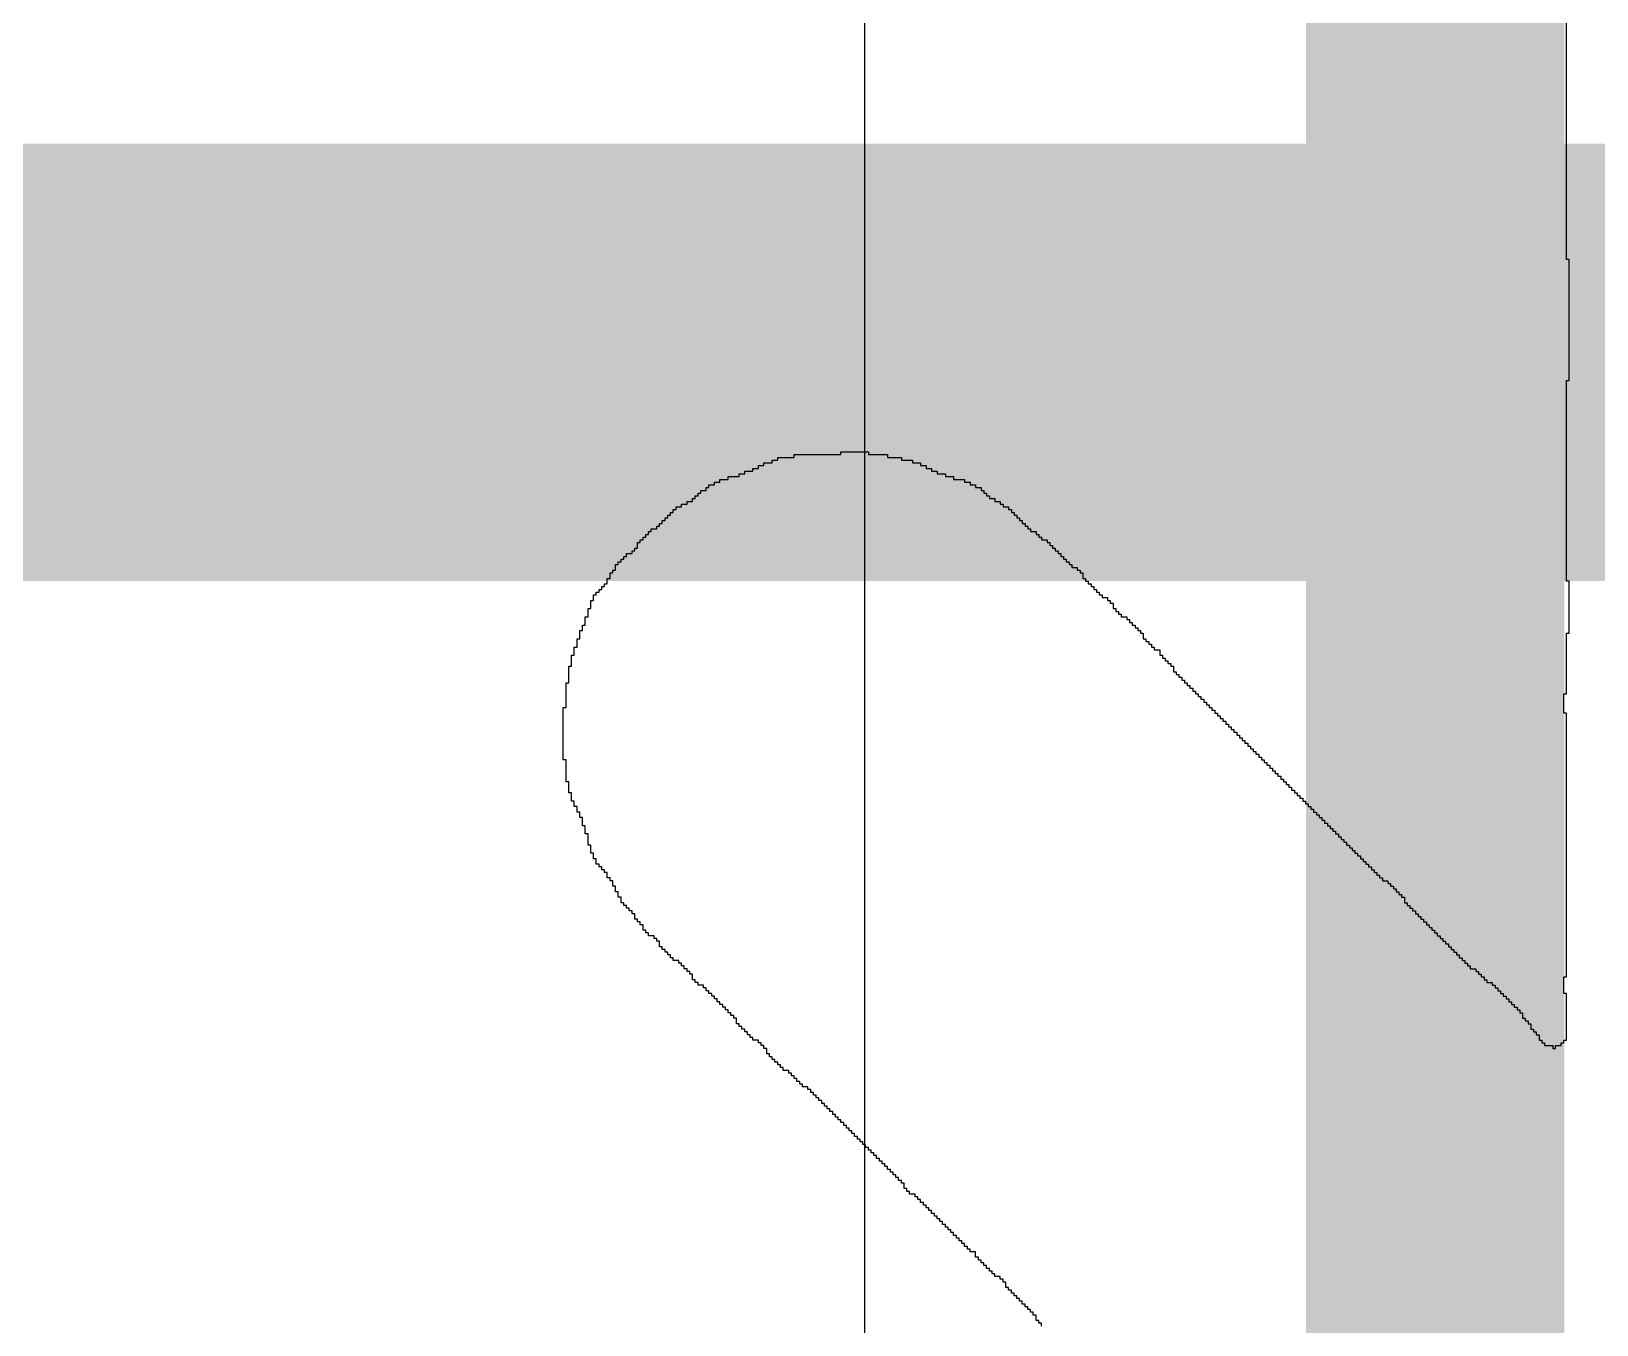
# Model space of a CAD drawing. Header units: millimetres. Extents: x 9.6 to 105, y 7.6 to 66.9.
# Drawn here: x 49.274 to 50.183, y 24.206 to 24.957 of the extents above; entities that cross this region are included whole.
import ezdxf

# ---------------------------------------------------------------- set-up
doc = ezdxf.new("R2010")
doc.units = ezdxf.units.MM
for name, color, linetype in [('BottomLayer', 5, 'Continuous'), ('BottomOverlay', 54, 'Continuous'), ('TopOverlay', 2, 'Continuous')]:
    doc.layers.add(name, color=color, linetype=linetype)

msp = doc.modelspace()

# ---------------------------------------------------------------- linework, layer by layer
at = {"layer": 'BottomLayer'}
msp.add_line((49.75743, 25.273), (49.75743, 24.07268), dxfattribs=at)
at = {"layer": 'BottomLayer', "const_width": 0.15}
msp.add_lwpolyline([(50.0888, 23.38949), (50.0888, 25.273)], dxfattribs=at)
at = {"layer": 'BottomOverlay', "const_width": 0.254}
msp.add_lwpolyline([(45.085, 24.765), (56.769, 24.765)], dxfattribs=at)
at = {"layer": 'TopOverlay'}
for p, q in [((50.165, 24.82472), (50.165, 25.10718)), ((50.1666, 24.82472), (50.165, 24.82472)), ((50.1666, 24.7545), (50.1666, 24.82472)), ((50.165, 24.638), (50.165, 24.7545)), ((50.165, 24.7545), (50.1666, 24.7545)), ((49.69582, 24.70343), (49.69582, 24.70503)), ((49.69582, 24.70503), (49.69741, 24.70503)), ((49.69741, 24.70503), (49.69901, 24.70503)), ((49.69901, 24.70503), (49.69901, 24.70662)), ((49.69901, 24.70662), (49.7006, 24.70662)), ((49.7006, 24.70662), (49.7022, 24.70662)), ((49.7022, 24.70662), (49.70379, 24.70662)), ((49.70379, 24.70662), (49.70379, 24.70822)), ((49.70379, 24.70822), (49.70539, 24.70822)), ((49.70539, 24.70822), (49.70699, 24.70822)), ((49.70699, 24.70822), (49.70699, 24.70981)), ((49.70699, 24.70981), (49.70858, 24.70981)), ((49.70858, 24.70981), (49.71018, 24.70981)), ((49.71018, 24.70981), (49.71177, 24.70981)), ((49.71177, 24.70981), (49.71337, 24.70981)), ((49.71337, 24.70981), (49.71497, 24.70981)), ((49.71497, 24.70981), (49.71656, 24.70981)), ((49.71656, 24.70981), (49.71656, 24.71141)), ((49.71656, 24.71141), (49.71816, 24.71141)), ((49.71816, 24.71141), (49.71975, 24.71141)), ((49.71975, 24.71141), (49.72135, 24.71141)), ((49.72135, 24.71141), (49.72295, 24.71141)), ((49.72295, 24.71141), (49.72454, 24.71141)), ((49.72454, 24.71141), (49.72614, 24.71141)), ((49.72614, 24.71141), (49.72773, 24.71141)), ((49.72773, 24.71141), (49.72933, 24.71141)), ((49.72933, 24.71141), (49.73092, 24.71141)), ((49.73092, 24.71141), (49.73252, 24.71141)), ((49.73252, 24.71141), (49.73412, 24.71141)), ((49.73412, 24.71141), (49.73571, 24.71141)), ((49.73571, 24.71141), (49.73731, 24.71141)), ((49.73731, 24.71141), (49.7389, 24.71141)), ((49.7389, 24.71141), (49.7405, 24.71141)), ((49.7405, 24.71141), (49.7421, 24.71141)), ((49.7421, 24.71141), (49.74369, 24.71141)), ((49.74369, 24.71141), (49.74369, 24.713)), ((49.74369, 24.713), (49.74529, 24.713)), ((49.74529, 24.713), (49.74688, 24.713)), ((49.74688, 24.713), (49.74848, 24.713)), ((49.74848, 24.713), (49.75008, 24.713)), ((49.75008, 24.713), (49.75167, 24.713)), ((49.75167, 24.713), (49.75327, 24.713)), ((49.75327, 24.713), (49.75486, 24.713)), ((49.75486, 24.713), (49.75646, 24.713)), ((49.75646, 24.713), (49.75805, 24.713)), ((49.75805, 24.713), (49.75965, 24.713)), ((49.75965, 24.713), (49.75965, 24.71141)), ((49.75965, 24.71141), (49.76125, 24.71141)), ((49.76125, 24.71141), (49.76284, 24.71141)), ((49.76284, 24.71141), (49.76444, 24.71141)), ((49.76444, 24.71141), (49.76603, 24.71141)), ((49.76603, 24.71141), (49.76763, 24.71141)), ((49.76763, 24.71141), (49.76922, 24.71141)), ((49.76922, 24.71141), (49.77082, 24.71141)), ((49.77082, 24.71141), (49.77082, 24.70981)), ((49.77082, 24.70981), (49.77242, 24.70981)), ((49.77242, 24.70981), (49.77401, 24.70981)), ((49.77401, 24.70981), (49.77561, 24.70981)), ((49.77561, 24.70981), (49.77721, 24.70981)), ((49.77721, 24.70981), (49.7788, 24.70981)), ((49.7788, 24.70981), (49.7788, 24.70822)), ((49.7788, 24.70822), (49.7804, 24.70822)), ((49.7804, 24.70822), (49.78199, 24.70822)), ((49.78199, 24.70822), (49.78359, 24.70822)), ((49.78359, 24.70822), (49.78518, 24.70822)), ((49.78518, 24.70822), (49.78518, 24.70662)), ((49.78518, 24.70662), (49.78678, 24.70662)), ((49.78678, 24.70662), (49.78838, 24.70662)), ((49.78838, 24.70662), (49.78997, 24.70662)), ((49.78997, 24.70662), (49.78997, 24.70503)), ((49.78997, 24.70503), (49.79157, 24.70503)), ((49.79157, 24.70503), (49.79316, 24.70503)), ((49.79316, 24.70503), (49.79316, 24.70343)), ((49.67347, 24.69545), (49.67347, 24.69704)), ((49.67347, 24.69704), (49.67507, 24.69704)), ((49.67507, 24.69704), (49.67666, 24.69704)), ((49.67666, 24.69704), (49.67826, 24.69704)), ((49.67826, 24.69704), (49.67826, 24.69864)), ((49.67826, 24.69864), (49.67986, 24.69864)), ((49.67986, 24.69864), (49.68145, 24.69864)), ((49.68145, 24.69864), (49.68305, 24.69864)), ((49.68305, 24.69864), (49.68465, 24.69864)), ((49.68465, 24.69864), (49.68465, 24.70024)), ((49.68465, 24.70024), (49.68624, 24.70024)), ((49.68624, 24.70024), (49.68784, 24.70024)), ((49.68784, 24.70024), (49.68784, 24.70183)), ((49.68784, 24.70183), (49.68943, 24.70183)), ((49.68943, 24.70183), (49.69103, 24.70183)), ((49.69103, 24.70183), (49.69262, 24.70183)), ((49.69262, 24.70183), (49.69262, 24.70343)), ((49.69262, 24.70343), (49.69422, 24.70343)), ((49.69422, 24.70343), (49.69582, 24.70343)), ((49.79316, 24.70343), (49.79476, 24.70343)), ((49.79476, 24.70343), (49.79635, 24.70343)), ((49.79635, 24.70343), (49.79635, 24.70183)), ((49.79635, 24.70183), (49.79795, 24.70183)), ((49.79795, 24.70183), (49.79955, 24.70183)), ((49.79955, 24.70183), (49.79955, 24.70024)), ((49.79955, 24.70024), (49.80114, 24.70024)), ((49.80114, 24.70024), (49.80274, 24.70024)), ((49.80274, 24.70024), (49.80434, 24.70024)), ((49.80434, 24.70024), (49.80434, 24.69864)), ((49.80434, 24.69864), (49.80593, 24.69864)), ((49.80593, 24.69864), (49.80753, 24.69864)), ((49.80753, 24.69864), (49.80912, 24.69864)), ((49.80912, 24.69864), (49.80912, 24.69704)), ((49.80912, 24.69704), (49.81072, 24.69704)), ((49.81072, 24.69704), (49.81231, 24.69704)), ((49.81231, 24.69704), (49.81391, 24.69704)), ((49.81391, 24.69704), (49.81551, 24.69704)), ((49.81551, 24.69704), (49.81551, 24.69545)), ((49.65911, 24.68587), (49.65911, 24.68747)), ((49.65911, 24.68747), (49.66071, 24.68747)), ((49.66071, 24.68747), (49.66071, 24.68907)), ((49.66071, 24.68907), (49.6623, 24.68907)), ((49.6623, 24.68907), (49.6623, 24.69066)), ((49.6623, 24.69066), (49.6639, 24.69066)), ((49.6639, 24.69066), (49.66549, 24.69066)), ((49.66549, 24.69066), (49.66549, 24.69226)), ((49.66549, 24.69226), (49.66709, 24.69226)), ((49.66709, 24.69226), (49.66709, 24.69385)), ((49.66709, 24.69385), (49.66869, 24.69385)), ((49.66869, 24.69385), (49.67028, 24.69385)), ((49.67028, 24.69385), (49.67028, 24.69545)), ((49.67028, 24.69545), (49.67188, 24.69545)), ((49.67188, 24.69545), (49.67347, 24.69545)), ((49.81551, 24.69545), (49.8171, 24.69545)), ((49.8171, 24.69545), (49.8187, 24.69545)), ((49.8187, 24.69545), (49.8187, 24.69385)), ((49.8187, 24.69385), (49.82029, 24.69385)), ((49.82029, 24.69385), (49.82189, 24.69385)), ((49.82189, 24.69385), (49.82189, 24.69226)), ((49.82189, 24.69226), (49.82348, 24.69226)), ((49.82348, 24.69226), (49.82508, 24.69226)), ((49.82508, 24.69226), (49.82508, 24.69066)), ((49.82508, 24.69066), (49.82668, 24.69066)), ((49.82668, 24.69066), (49.82668, 24.68907)), ((49.82668, 24.68907), (49.82827, 24.68907)), ((49.82827, 24.68907), (49.82827, 24.68747)), ((49.82827, 24.68747), (49.82987, 24.68747)), ((49.82987, 24.68747), (49.82987, 24.68587)), ((49.64475, 24.6763), (49.64475, 24.6779)), ((49.64475, 24.6779), (49.64634, 24.6779)), ((49.64634, 24.6779), (49.64634, 24.67949)), ((49.64634, 24.67949), (49.64794, 24.67949)), ((49.64794, 24.67949), (49.64794, 24.68109)), ((49.64794, 24.68109), (49.64953, 24.68109)), ((49.64953, 24.68109), (49.65113, 24.68109)), ((49.65113, 24.68109), (49.65113, 24.68268)), ((49.65113, 24.68268), (49.65273, 24.68268)), ((49.65273, 24.68268), (49.65432, 24.68268)), ((49.65432, 24.68268), (49.65432, 24.68428)), ((49.65432, 24.68428), (49.65592, 24.68428)), ((49.65592, 24.68428), (49.65752, 24.68428)), ((49.65752, 24.68428), (49.65752, 24.68587)), ((49.65752, 24.68587), (49.65911, 24.68587)), ((49.82987, 24.68587), (49.83146, 24.68587)), ((49.83146, 24.68587), (49.83306, 24.68587)), ((49.83306, 24.68587), (49.83306, 24.68428)), ((49.83306, 24.68428), (49.83466, 24.68428)), ((49.83466, 24.68428), (49.83625, 24.68428)), ((49.83625, 24.68428), (49.83625, 24.68268)), ((49.83625, 24.68268), (49.83785, 24.68268)), ((49.83785, 24.68268), (49.83785, 24.68109)), ((49.83785, 24.68109), (49.83944, 24.68109)), ((49.83944, 24.68109), (49.84104, 24.68109)), ((49.84104, 24.68109), (49.84104, 24.67949)), ((49.84104, 24.67949), (49.84264, 24.67949)), ((49.84264, 24.67949), (49.84264, 24.6779)), ((49.84264, 24.6779), (49.84423, 24.6779)), ((49.84423, 24.6779), (49.84423, 24.6763)), ((49.63358, 24.66672), (49.63358, 24.66832)), ((49.63358, 24.66832), (49.63517, 24.66832)), ((49.63517, 24.66832), (49.63677, 24.66832)), ((49.63677, 24.66832), (49.63677, 24.66992)), ((49.63677, 24.66992), (49.63836, 24.66992)), ((49.63836, 24.66992), (49.63836, 24.67151)), ((49.63836, 24.67151), (49.63996, 24.67151)), ((49.63996, 24.67151), (49.63996, 24.67311)), ((49.63996, 24.67311), (49.64156, 24.67311)), ((49.64156, 24.67311), (49.64156, 24.6747)), ((49.64156, 24.6747), (49.64315, 24.6747)), ((49.64315, 24.6747), (49.64315, 24.6763)), ((49.64315, 24.6763), (49.64475, 24.6763)), ((49.84423, 24.6763), (49.84583, 24.6763)), ((49.84583, 24.6763), (49.84583, 24.6747)), ((49.84583, 24.6747), (49.84742, 24.6747)), ((49.84742, 24.6747), (49.84742, 24.67311)), ((49.84742, 24.67311), (49.84902, 24.67311)), ((49.84902, 24.67311), (49.84902, 24.67151)), ((49.84902, 24.67151), (49.85061, 24.67151)), ((49.85061, 24.67151), (49.85061, 24.66992)), ((49.85061, 24.66992), (49.85221, 24.66992)), ((49.85221, 24.66992), (49.85221, 24.66832)), ((49.85221, 24.66832), (49.85381, 24.66832)), ((49.85381, 24.66832), (49.85381, 24.66672)), ((49.6256, 24.65715), (49.6256, 24.66034)), ((49.6256, 24.66034), (49.62719, 24.66034)), ((49.62719, 24.66034), (49.62719, 24.66194)), ((49.62719, 24.66194), (49.62879, 24.66194)), ((49.62879, 24.66194), (49.62879, 24.66353)), ((49.62879, 24.66353), (49.63039, 24.66353)), ((49.63039, 24.66353), (49.63039, 24.66513)), ((49.63039, 24.66513), (49.63198, 24.66513)), ((49.63198, 24.66513), (49.63198, 24.66672)), ((49.63198, 24.66672), (49.63358, 24.66672)), ((49.85381, 24.66672), (49.8554, 24.66672)), ((49.8554, 24.66672), (49.857, 24.66672)), ((49.857, 24.66672), (49.857, 24.66513)), ((49.857, 24.66513), (49.85859, 24.66513)), ((49.85859, 24.66513), (49.85859, 24.66353)), ((49.85859, 24.66353), (49.86019, 24.66353)), ((49.86019, 24.66353), (49.86019, 24.66194)), ((49.86019, 24.66194), (49.86178, 24.66194)), ((49.86178, 24.66194), (49.86338, 24.66194)), ((49.86338, 24.66194), (49.86338, 24.66034)), ((49.86338, 24.66034), (49.86498, 24.66034)), ((49.86498, 24.66034), (49.86498, 24.65874)), ((49.61602, 24.64917), (49.61602, 24.65077)), ((49.61602, 24.65077), (49.61762, 24.65077)), ((49.61762, 24.65077), (49.61762, 24.65236)), ((49.61762, 24.65236), (49.61921, 24.65236)), ((49.61921, 24.65236), (49.61921, 24.65396)), ((49.61921, 24.65396), (49.62081, 24.65396)), ((49.62081, 24.65396), (49.62241, 24.65396)), ((49.62241, 24.65396), (49.62241, 24.65555)), ((49.62241, 24.65555), (49.624, 24.65555)), ((49.624, 24.65555), (49.624, 24.65715)), ((49.624, 24.65715), (49.6256, 24.65715)), ((49.86498, 24.65874), (49.86657, 24.65874)), ((49.86657, 24.65874), (49.86657, 24.65715)), ((49.86657, 24.65715), (49.86817, 24.65715)), ((49.86817, 24.65715), (49.86817, 24.65555)), ((49.86817, 24.65555), (49.86977, 24.65555)), ((49.86977, 24.65555), (49.86977, 24.65396)), ((49.86977, 24.65396), (49.87136, 24.65396)), ((49.87136, 24.65396), (49.87136, 24.65236)), ((49.87136, 24.65236), (49.87296, 24.65236)), ((49.87296, 24.65236), (49.87296, 24.65077)), ((49.87296, 24.65077), (49.87455, 24.65077)), ((49.87455, 24.65077), (49.87455, 24.64917)), ((49.60964, 24.6396), (49.60964, 24.64279)), ((49.60964, 24.64279), (49.61123, 24.64279)), ((49.61123, 24.64279), (49.61123, 24.64438)), ((49.61123, 24.64438), (49.61283, 24.64438)), ((49.61283, 24.64438), (49.61283, 24.64757)), ((49.61283, 24.64757), (49.61443, 24.64757)), ((49.61443, 24.64757), (49.61443, 24.64917)), ((49.61443, 24.64917), (49.61602, 24.64917)), ((49.87455, 24.64917), (49.87615, 24.64917)), ((49.87615, 24.64917), (49.87615, 24.64757)), ((49.87615, 24.64757), (49.87774, 24.64757)), ((49.87774, 24.64757), (49.87774, 24.64598)), ((49.87774, 24.64598), (49.87934, 24.64598)), ((49.87934, 24.64598), (49.88094, 24.64598)), ((49.88094, 24.64598), (49.88094, 24.64438)), ((49.88094, 24.64438), (49.88253, 24.64438)), ((49.88253, 24.64438), (49.88253, 24.64279)), ((49.88253, 24.64279), (49.88413, 24.64279)), ((49.88413, 24.64279), (49.88413, 24.6396)), ((49.60326, 24.63161), (49.60326, 24.63321)), ((49.60326, 24.63321), (49.60485, 24.63321)), ((49.60485, 24.63321), (49.60485, 24.63481)), ((49.60485, 24.63481), (49.60645, 24.63481)), ((49.60645, 24.63481), (49.60645, 24.6364)), ((49.60645, 24.6364), (49.60804, 24.6364)), ((49.60804, 24.6364), (49.60804, 24.6396)), ((49.60804, 24.6396), (49.60964, 24.6396)), ((49.88413, 24.6396), (49.88572, 24.6396)), ((49.88572, 24.6396), (49.88572, 24.638)), ((49.88572, 24.638), (49.88732, 24.638)), ((49.88732, 24.638), (49.88732, 24.6364)), ((49.88732, 24.6364), (49.88891, 24.6364)), ((49.88891, 24.6364), (49.88891, 24.63481)), ((49.88891, 24.63481), (49.89051, 24.63481)), ((49.89051, 24.63481), (49.89051, 24.63321)), ((49.89051, 24.63321), (49.89211, 24.63321)), ((49.89211, 24.63321), (49.89211, 24.63161)), ((50.1666, 24.638), (50.165, 24.638)), ((50.1666, 24.60768), (50.1666, 24.638)), ((49.59847, 24.62204), (49.59847, 24.62683)), ((49.59847, 24.62683), (49.60006, 24.62683)), ((49.60006, 24.62683), (49.60006, 24.63002)), ((49.60006, 24.63002), (49.60166, 24.63002)), ((49.60166, 24.63002), (49.60166, 24.63161)), ((49.60166, 24.63161), (49.60326, 24.63161)), ((49.89211, 24.63161), (49.8937, 24.63161)), ((49.8937, 24.63161), (49.8937, 24.63002)), ((49.8937, 24.63002), (49.8953, 24.63002)), ((49.8953, 24.63002), (49.8953, 24.62842)), ((49.8953, 24.62842), (49.8969, 24.62842)), ((49.8969, 24.62842), (49.89849, 24.62842)), ((49.89849, 24.62842), (49.89849, 24.62683)), ((49.89849, 24.62683), (49.90009, 24.62683)), ((49.90009, 24.62683), (49.90009, 24.62523)), ((49.90009, 24.62523), (49.90168, 24.62523)), ((49.90168, 24.62523), (49.90168, 24.62204)), ((49.59528, 24.61247), (49.59528, 24.61725)), ((49.59528, 24.61725), (49.59687, 24.61725)), ((49.59687, 24.61725), (49.59687, 24.62204)), ((49.59687, 24.62204), (49.59847, 24.62204)), ((49.90168, 24.62204), (49.90328, 24.62204)), ((49.90328, 24.62204), (49.90328, 24.62044)), ((49.90328, 24.62044), (49.90487, 24.62044)), ((49.90487, 24.62044), (49.90487, 24.61885)), ((49.90487, 24.61885), (49.90647, 24.61885)), ((49.90647, 24.61885), (49.90647, 24.61725)), ((49.90647, 24.61725), (49.90807, 24.61725)), ((49.90807, 24.61725), (49.90966, 24.61725)), ((49.90966, 24.61725), (49.90966, 24.61566)), ((49.90966, 24.61566), (49.91126, 24.61566)), ((49.91126, 24.61566), (49.91126, 24.61406)), ((49.91126, 24.61406), (49.91285, 24.61406)), ((49.91285, 24.61406), (49.91285, 24.61247)), ((49.59208, 24.60448), (49.59208, 24.60927)), ((49.59208, 24.60927), (49.59368, 24.60927)), ((49.59368, 24.60927), (49.59368, 24.61247)), ((49.59368, 24.61247), (49.59528, 24.61247)), ((49.91285, 24.61247), (49.91445, 24.61247)), ((49.91445, 24.61247), (49.91445, 24.61087)), ((49.91445, 24.61087), (49.91604, 24.61087)), ((49.91604, 24.61087), (49.91604, 24.60927)), ((49.91604, 24.60927), (49.91764, 24.60927)), ((49.91764, 24.60927), (49.91764, 24.60768)), ((49.91764, 24.60768), (49.91924, 24.60768)), ((49.91924, 24.60768), (49.91924, 24.60448)), ((50.165, 24.57257), (50.165, 24.60768)), ((50.165, 24.60768), (50.1666, 24.60768)), ((49.58889, 24.59491), (49.58889, 24.5997)), ((49.58889, 24.5997), (49.59049, 24.5997)), ((49.59049, 24.5997), (49.59049, 24.60448)), ((49.59049, 24.60448), (49.59208, 24.60448)), ((49.91924, 24.60448), (49.92083, 24.60448)), ((49.92083, 24.60448), (49.92083, 24.60289)), ((49.92083, 24.60289), (49.92243, 24.60289)), ((49.92243, 24.60289), (49.92243, 24.60129)), ((49.92243, 24.60129), (49.92403, 24.60129)), ((49.92403, 24.60129), (49.92403, 24.5997)), ((49.92403, 24.5997), (49.92562, 24.5997)), ((49.92562, 24.5997), (49.92562, 24.5981)), ((49.92562, 24.5981), (49.92722, 24.5981)), ((49.92722, 24.5981), (49.92881, 24.5981)), ((49.92881, 24.5981), (49.92881, 24.59491)), ((49.5857, 24.57895), (49.5857, 24.58853)), ((49.5857, 24.58853), (49.5873, 24.58853)), ((49.5873, 24.58853), (49.5873, 24.59491)), ((49.5873, 24.59491), (49.58889, 24.59491)), ((49.92881, 24.59491), (49.93041, 24.59491)), ((49.93041, 24.59491), (49.93041, 24.59331)), ((49.93041, 24.59331), (49.932, 24.59331)), ((49.932, 24.59331), (49.932, 24.59172)), ((49.932, 24.59172), (49.9336, 24.59172)), ((49.9336, 24.59172), (49.9336, 24.59012)), ((49.9336, 24.59012), (49.9352, 24.59012)), ((49.9352, 24.59012), (49.9352, 24.58853)), ((49.9352, 24.58853), (49.93679, 24.58853)), ((49.93679, 24.58853), (49.93679, 24.58534)), ((49.5841, 24.56459), (49.5841, 24.57895)), ((49.5841, 24.57895), (49.5857, 24.57895)), ((49.93679, 24.58534), (49.93839, 24.58534)), ((49.93839, 24.58534), (49.93839, 24.58374)), ((49.93839, 24.58374), (49.93998, 24.58374)), ((49.93998, 24.58374), (49.93998, 24.58214)), ((49.93998, 24.58214), (49.94158, 24.58214)), ((49.94158, 24.58214), (49.94158, 24.58055)), ((49.94158, 24.58055), (49.94317, 24.58055)), ((49.94317, 24.58055), (49.94317, 24.57895)), ((49.94317, 24.57895), (49.94477, 24.57895)), ((49.94477, 24.57895), (49.94477, 24.57735)), ((49.94477, 24.57735), (49.94637, 24.57735)), ((49.94637, 24.57735), (49.94637, 24.57576)), ((49.94637, 24.57576), (49.94796, 24.57576)), ((49.94796, 24.57576), (49.94796, 24.57416)), ((49.94796, 24.57416), (49.94956, 24.57416)), ((49.94956, 24.57416), (49.94956, 24.57257)), ((49.94956, 24.57257), (49.95115, 24.57257)), ((49.95115, 24.57257), (49.95115, 24.57097)), ((49.95115, 24.57097), (49.95275, 24.57097)), ((49.95275, 24.57097), (49.95275, 24.56938)), ((49.95275, 24.56938), (49.95435, 24.56938)), ((49.95435, 24.56938), (49.95435, 24.56778)), ((50.1634, 24.5614), (50.1634, 24.57257)), ((50.1634, 24.57257), (50.165, 24.57257)), ((49.58251, 24.53427), (49.58251, 24.56459)), ((49.58251, 24.56459), (49.5841, 24.56459)), ((49.95435, 24.56778), (49.95594, 24.56778)), ((49.95594, 24.56778), (49.95594, 24.56618)), ((49.95594, 24.56618), (49.95754, 24.56618)), ((49.95754, 24.56618), (49.95754, 24.56459)), ((49.95754, 24.56459), (49.95913, 24.56459)), ((49.95913, 24.56459), (49.95913, 24.56299)), ((49.95913, 24.56299), (49.96073, 24.56299)), ((49.96073, 24.56299), (49.96073, 24.5614)), ((49.96073, 24.5614), (49.96233, 24.5614)), ((49.96233, 24.5614), (49.96233, 24.5598)), ((49.96233, 24.5598), (49.96392, 24.5598)), ((49.96392, 24.5598), (49.96392, 24.55821)), ((50.165, 24.5614), (50.1634, 24.5614)), ((50.165, 24.40819), (50.165, 24.5614)), ((49.96392, 24.55821), (49.96552, 24.55821)), ((49.96552, 24.55821), (49.96552, 24.55661)), ((49.96552, 24.55661), (49.96711, 24.55661)), ((49.96711, 24.55661), (49.96711, 24.55501)), ((49.96711, 24.55501), (49.96871, 24.55501)), ((49.96871, 24.55501), (49.96871, 24.55342)), ((49.96871, 24.55342), (49.9703, 24.55342)), ((49.9703, 24.55342), (49.9703, 24.55182)), ((49.9703, 24.55182), (49.9719, 24.55182)), ((49.9719, 24.55182), (49.9719, 24.55023)), ((49.9719, 24.55023), (49.9735, 24.55023)), ((49.9735, 24.55023), (49.9735, 24.54863)), ((49.9735, 24.54863), (49.97509, 24.54863)), ((49.97509, 24.54863), (49.97509, 24.54703)), ((49.97509, 24.54703), (49.97669, 24.54703)), ((49.97669, 24.54703), (49.97669, 24.54544)), ((49.97669, 24.54544), (49.97828, 24.54544)), ((49.97828, 24.54544), (49.97828, 24.54384)), ((49.97828, 24.54384), (49.97988, 24.54384)), ((49.97988, 24.54384), (49.97988, 24.54225)), ((49.97988, 24.54225), (49.98147, 24.54225)), ((49.98147, 24.54225), (49.98147, 24.54065)), ((49.5841, 24.53427), (49.58251, 24.53427)), ((49.5841, 24.5215), (49.5841, 24.53427)), ((49.98147, 24.54065), (49.98307, 24.54065)), ((49.98307, 24.54065), (49.98307, 24.53905)), ((49.98307, 24.53905), (49.98467, 24.53905)), ((49.98467, 24.53905), (49.98467, 24.53746)), ((49.98467, 24.53746), (49.98626, 24.53746)), ((49.98626, 24.53746), (49.98626, 24.53586)), ((49.98626, 24.53586), (49.98786, 24.53586)), ((49.98786, 24.53586), (49.98786, 24.53427)), ((49.98786, 24.53427), (49.98946, 24.53427)), ((49.98946, 24.53427), (49.98946, 24.53267)), ((49.98946, 24.53267), (49.99105, 24.53267)), ((49.99105, 24.53267), (49.99105, 24.53108)), ((49.99105, 24.53108), (49.99265, 24.53108)), ((49.99265, 24.53108), (49.99265, 24.52948)), ((49.99265, 24.52948), (49.99424, 24.52948)), ((49.99424, 24.52948), (49.99424, 24.52788)), ((49.99424, 24.52788), (49.99584, 24.52788)), ((49.99584, 24.52788), (49.99584, 24.52629)), ((49.99584, 24.52629), (49.99743, 24.52629)), ((49.99743, 24.52629), (49.99743, 24.52469)), ((49.99743, 24.52469), (49.99903, 24.52469)), ((49.99903, 24.52469), (49.99903, 24.5231)), ((49.99903, 24.5231), (50.00063, 24.5231)), ((50.00063, 24.5231), (50.00063, 24.5215)), ((49.5857, 24.5215), (49.5841, 24.5215)), ((49.5857, 24.51512), (49.5857, 24.5215)), ((49.5873, 24.51512), (49.5857, 24.51512)), ((49.5873, 24.51033), (49.5873, 24.51512)), ((50.00063, 24.5215), (50.00222, 24.5215)), ((50.00222, 24.5215), (50.00222, 24.51991)), ((50.00222, 24.51991), (50.00382, 24.51991)), ((50.00382, 24.51991), (50.00382, 24.51831)), ((50.00382, 24.51831), (50.00541, 24.51831)), ((50.00541, 24.51831), (50.00541, 24.51671)), ((50.00541, 24.51671), (50.00701, 24.51671)), ((50.00701, 24.51671), (50.00701, 24.51512)), ((50.00701, 24.51512), (50.0086, 24.51512)), ((50.0086, 24.51512), (50.0086, 24.51352)), ((49.58889, 24.51033), (49.5873, 24.51033)), ((49.58889, 24.50714), (49.58889, 24.51033)), ((49.59049, 24.50714), (49.58889, 24.50714)), ((49.59049, 24.50395), (49.59049, 24.50714)), ((50.0086, 24.51352), (50.0102, 24.51352)), ((50.0102, 24.51352), (50.0102, 24.51192)), ((50.0102, 24.51192), (50.0118, 24.51192)), ((50.0118, 24.51192), (50.0118, 24.51033)), ((50.0118, 24.51033), (50.01339, 24.51033)), ((50.01339, 24.51033), (50.01339, 24.50873)), ((50.01339, 24.50873), (50.01499, 24.50873)), ((50.01499, 24.50873), (50.01499, 24.50714)), ((50.01499, 24.50714), (50.01659, 24.50714)), ((50.01659, 24.50714), (50.01659, 24.50554)), ((50.01659, 24.50554), (50.01818, 24.50554)), ((50.01818, 24.50554), (50.01818, 24.50395)), ((49.59208, 24.50395), (49.59049, 24.50395)), ((49.59208, 24.50075), (49.59208, 24.50395)), ((49.59368, 24.50075), (49.59208, 24.50075)), ((49.59368, 24.49597), (49.59368, 24.50075)), ((49.59528, 24.49597), (49.59368, 24.49597)), ((49.59528, 24.49118), (49.59528, 24.49597)), ((50.01818, 24.50395), (50.01978, 24.50395)), ((50.01978, 24.50395), (50.01978, 24.50235)), ((50.01978, 24.50235), (50.02137, 24.50235)), ((50.02137, 24.50235), (50.02137, 24.50075)), ((50.02137, 24.50075), (50.02297, 24.50075)), ((50.02297, 24.50075), (50.02297, 24.49916)), ((50.02297, 24.49916), (50.02456, 24.49916)), ((50.02456, 24.49916), (50.02456, 24.49756)), ((50.02456, 24.49756), (50.02616, 24.49756)), ((50.02616, 24.49756), (50.02616, 24.49597)), ((50.02616, 24.49597), (50.02776, 24.49597)), ((50.02776, 24.49597), (50.02776, 24.49437)), ((49.59687, 24.49118), (49.59528, 24.49118)), ((49.59687, 24.48479), (49.59687, 24.49118)), ((50.02776, 24.49437), (50.02935, 24.49437)), ((50.02935, 24.49437), (50.02935, 24.49278)), ((50.02935, 24.49278), (50.03095, 24.49278)), ((50.03095, 24.49278), (50.03095, 24.49118)), ((50.03095, 24.49118), (50.03254, 24.49118)), ((50.03254, 24.49118), (50.03254, 24.48958)), ((50.03254, 24.48958), (50.03414, 24.48958)), ((50.03414, 24.48958), (50.03414, 24.48799)), ((50.03414, 24.48799), (50.03573, 24.48799)), ((50.03573, 24.48799), (50.03573, 24.48639)), ((49.59847, 24.48479), (49.59687, 24.48479)), ((49.59847, 24.48001), (49.59847, 24.48479)), ((49.60006, 24.48001), (49.59847, 24.48001)), ((49.60006, 24.47682), (49.60006, 24.48001)), ((50.03573, 24.48639), (50.03733, 24.48639)), ((50.03733, 24.48639), (50.03733, 24.48479)), ((50.03733, 24.48479), (50.03893, 24.48479)), ((50.03893, 24.48479), (50.03893, 24.4832)), ((50.03893, 24.4832), (50.04052, 24.4832)), ((50.04052, 24.4832), (50.04052, 24.4816)), ((50.04052, 24.4816), (50.04212, 24.4816)), ((50.04212, 24.4816), (50.04212, 24.48001)), ((50.04212, 24.48001), (50.04371, 24.48001)), ((50.04371, 24.48001), (50.04371, 24.47841)), ((50.04371, 24.47841), (50.04531, 24.47841)), ((50.04531, 24.47841), (50.04531, 24.47682)), ((49.60166, 24.47682), (49.60006, 24.47682)), ((49.60166, 24.47362), (49.60166, 24.47682)), ((49.60326, 24.47362), (49.60166, 24.47362)), ((49.60326, 24.47203), (49.60326, 24.47362)), ((49.60485, 24.47203), (49.60326, 24.47203)), ((49.60485, 24.47043), (49.60485, 24.47203)), ((49.60645, 24.47043), (49.60485, 24.47043)), ((49.60645, 24.46884), (49.60645, 24.47043)), ((49.60804, 24.46884), (49.60645, 24.46884)), ((49.60804, 24.46565), (49.60804, 24.46884)), ((50.04531, 24.47682), (50.04691, 24.47682)), ((50.04691, 24.47682), (50.04691, 24.47522)), ((50.04691, 24.47522), (50.0485, 24.47522)), ((50.0485, 24.47522), (50.0485, 24.47362)), ((50.0485, 24.47362), (50.0501, 24.47362)), ((50.0501, 24.47362), (50.0501, 24.47203)), ((50.0501, 24.47203), (50.05169, 24.47203)), ((50.05169, 24.47203), (50.05169, 24.47043)), ((50.05169, 24.47043), (50.05329, 24.47043)), ((50.05329, 24.47043), (50.05329, 24.46884)), ((50.05329, 24.46884), (50.05489, 24.46884)), ((50.05489, 24.46884), (50.05489, 24.46724)), ((49.60964, 24.46565), (49.60804, 24.46565)), ((49.60964, 24.46405), (49.60964, 24.46565)), ((49.61123, 24.46405), (49.60964, 24.46405)), ((49.61123, 24.46086), (49.61123, 24.46405)), ((49.61283, 24.46086), (49.61123, 24.46086)), ((49.61283, 24.45767), (49.61283, 24.46086)), ((50.05489, 24.46724), (50.05648, 24.46724)), ((50.05648, 24.46724), (50.05648, 24.46565)), ((50.05648, 24.46565), (50.05808, 24.46565)), ((50.05808, 24.46565), (50.05808, 24.46405)), ((50.05808, 24.46405), (50.05967, 24.46405)), ((50.05967, 24.46405), (50.06127, 24.46405)), ((50.06127, 24.46405), (50.06127, 24.46245)), ((50.06127, 24.46245), (50.06286, 24.46245)), ((50.06286, 24.46245), (50.06286, 24.46086)), ((50.06286, 24.46086), (50.06446, 24.46086)), ((50.06446, 24.46086), (50.06446, 24.45926)), ((50.06446, 24.45926), (50.06606, 24.45926)), ((50.06606, 24.45926), (50.06606, 24.45767)), ((49.61443, 24.45767), (49.61283, 24.45767)), ((49.61443, 24.45447), (49.61443, 24.45767)), ((49.61602, 24.45447), (49.61443, 24.45447)), ((49.61602, 24.45128), (49.61602, 24.45447)), ((49.61762, 24.45128), (49.61602, 24.45128)), ((49.61762, 24.44969), (49.61762, 24.45128)), ((50.06606, 24.45767), (50.06765, 24.45767)), ((50.06765, 24.45767), (50.06765, 24.45607)), ((50.06765, 24.45607), (50.06925, 24.45607)), ((50.06925, 24.45607), (50.06925, 24.45447)), ((50.06925, 24.45447), (50.07084, 24.45447)), ((50.07084, 24.45447), (50.07084, 24.45128)), ((50.07084, 24.45128), (50.07244, 24.45128)), ((50.07244, 24.45128), (50.07244, 24.44969)), ((49.61921, 24.44969), (49.61762, 24.44969)), ((49.61921, 24.44809), (49.61921, 24.44969)), ((49.62081, 24.44809), (49.61921, 24.44809)), ((49.62081, 24.44649), (49.62081, 24.44809)), ((49.62241, 24.44649), (49.62081, 24.44649)), ((49.62241, 24.4449), (49.62241, 24.44649)), ((49.624, 24.4449), (49.62241, 24.4449)), ((49.624, 24.44171), (49.624, 24.4449)), ((49.6256, 24.44171), (49.624, 24.44171)), ((49.6256, 24.44011), (49.6256, 24.44171)), ((50.07244, 24.44969), (50.07403, 24.44969)), ((50.07403, 24.44969), (50.07403, 24.44809)), ((50.07403, 24.44809), (50.07563, 24.44809)), ((50.07563, 24.44809), (50.07563, 24.44649)), ((50.07563, 24.44649), (50.07723, 24.44649)), ((50.07723, 24.44649), (50.07723, 24.4449)), ((50.07723, 24.4449), (50.07882, 24.4449)), ((50.07882, 24.4449), (50.07882, 24.4433)), ((50.07882, 24.4433), (50.08042, 24.4433)), ((50.08042, 24.4433), (50.08042, 24.44171)), ((50.08042, 24.44171), (50.08202, 24.44171)), ((50.08202, 24.44171), (50.08202, 24.44011)), ((49.62719, 24.44011), (49.6256, 24.44011)), ((49.62719, 24.43852), (49.62719, 24.44011)), ((49.62879, 24.43852), (49.62719, 24.43852)), ((49.62879, 24.43532), (49.62879, 24.43852)), ((49.63039, 24.43532), (49.62879, 24.43532)), ((49.63039, 24.43373), (49.63039, 24.43532)), ((49.63198, 24.43373), (49.63039, 24.43373)), ((49.63198, 24.43213), (49.63198, 24.43373)), ((49.63358, 24.43213), (49.63198, 24.43213)), ((49.63517, 24.43213), (49.63358, 24.43213)), ((49.63517, 24.43054), (49.63517, 24.43213)), ((50.08202, 24.44011), (50.08361, 24.44011)), ((50.08361, 24.44011), (50.08361, 24.43852)), ((50.08361, 24.43852), (50.08521, 24.43852)), ((50.08521, 24.43852), (50.08521, 24.43692)), ((50.08521, 24.43692), (50.0868, 24.43692)), ((50.0868, 24.43692), (50.0868, 24.43532)), ((50.0868, 24.43532), (50.0884, 24.43532)), ((50.0884, 24.43532), (50.0884, 24.43373)), ((50.0884, 24.43373), (50.08999, 24.43373)), ((50.08999, 24.43373), (50.08999, 24.43213)), ((50.08999, 24.43213), (50.09159, 24.43213)), ((50.09159, 24.43213), (50.09159, 24.43054)), ((49.63677, 24.43054), (49.63517, 24.43054)), ((49.63677, 24.42894), (49.63677, 24.43054)), ((49.63836, 24.42894), (49.63677, 24.42894)), ((49.63836, 24.42575), (49.63836, 24.42894)), ((49.63996, 24.42575), (49.63836, 24.42575)), ((49.63996, 24.42415), (49.63996, 24.42575)), ((49.64156, 24.42415), (49.63996, 24.42415)), ((49.64156, 24.42256), (49.64156, 24.42415)), ((50.09159, 24.43054), (50.09319, 24.43054)), ((50.09319, 24.43054), (50.09319, 24.42894)), ((50.09319, 24.42894), (50.09478, 24.42894)), ((50.09478, 24.42894), (50.09478, 24.42735)), ((50.09478, 24.42735), (50.09638, 24.42735)), ((50.09638, 24.42735), (50.09638, 24.42575)), ((50.09638, 24.42575), (50.09797, 24.42575)), ((50.09797, 24.42575), (50.09797, 24.42415)), ((50.09797, 24.42415), (50.09957, 24.42415)), ((50.09957, 24.42415), (50.09957, 24.42256)), ((49.64315, 24.42256), (49.64156, 24.42256)), ((49.64315, 24.42096), (49.64315, 24.42256)), ((49.64475, 24.42096), (49.64315, 24.42096)), ((49.64475, 24.41936), (49.64475, 24.42096)), ((49.64634, 24.41936), (49.64475, 24.41936)), ((49.64634, 24.41777), (49.64634, 24.41936)), ((49.64794, 24.41777), (49.64634, 24.41777)), ((49.64953, 24.41777), (49.64794, 24.41777)), ((49.64953, 24.41617), (49.64953, 24.41777)), ((49.65113, 24.41617), (49.64953, 24.41617)), ((49.65113, 24.41458), (49.65113, 24.41617)), ((49.65273, 24.41458), (49.65113, 24.41458)), ((49.65273, 24.41298), (49.65273, 24.41458)), ((50.09957, 24.42256), (50.10116, 24.42256)), ((50.10116, 24.42256), (50.10116, 24.42096)), ((50.10116, 24.42096), (50.10276, 24.42096)), ((50.10276, 24.42096), (50.10276, 24.41936)), ((50.10276, 24.41936), (50.10436, 24.41936)), ((50.10436, 24.41936), (50.10436, 24.41777)), ((50.10436, 24.41777), (50.10595, 24.41777)), ((50.10595, 24.41777), (50.10595, 24.41617)), ((50.10595, 24.41617), (50.10755, 24.41617)), ((50.10755, 24.41617), (50.10755, 24.41458)), ((50.10755, 24.41458), (50.10915, 24.41458)), ((50.10915, 24.41458), (50.10915, 24.41298)), ((49.65432, 24.41298), (49.65273, 24.41298)), ((49.65432, 24.41139), (49.65432, 24.41298)), ((49.65592, 24.41139), (49.65432, 24.41139)), ((49.65592, 24.40979), (49.65592, 24.41139)), ((49.65752, 24.40979), (49.65592, 24.40979)), ((49.65752, 24.4066), (49.65752, 24.40979)), ((49.65911, 24.4066), (49.65752, 24.4066)), ((49.65911, 24.405), (49.65911, 24.4066)), ((49.66071, 24.405), (49.65911, 24.405)), ((49.66071, 24.40341), (49.66071, 24.405)), ((50.10915, 24.41298), (50.11074, 24.41298)), ((50.11074, 24.41298), (50.11234, 24.41298)), ((50.11234, 24.41298), (50.11234, 24.41139)), ((50.11234, 24.41139), (50.11393, 24.41139)), ((50.11393, 24.41139), (50.11393, 24.40979)), ((50.11393, 24.40979), (50.11553, 24.40979)), ((50.11553, 24.40979), (50.11553, 24.40819)), ((50.11553, 24.40819), (50.11712, 24.40819)), ((50.11712, 24.40819), (50.11712, 24.4066)), ((50.11712, 24.4066), (50.11872, 24.4066)), ((50.11872, 24.4066), (50.11872, 24.405)), ((50.11872, 24.405), (50.12032, 24.405)), ((50.12032, 24.405), (50.12191, 24.405)), ((50.12191, 24.405), (50.12191, 24.40341)), ((50.1634, 24.39862), (50.1634, 24.40819)), ((50.1634, 24.40819), (50.165, 24.40819)), ((49.6623, 24.40341), (49.66071, 24.40341)), ((49.6639, 24.40341), (49.6623, 24.40341)), ((49.6639, 24.40181), (49.6639, 24.40341)), ((49.66549, 24.40181), (49.6639, 24.40181)), ((49.66549, 24.40022), (49.66549, 24.40181)), ((49.66709, 24.40022), (49.66549, 24.40022)), ((49.66709, 24.39862), (49.66709, 24.40022)), ((49.66869, 24.39862), (49.66709, 24.39862)), ((49.66869, 24.39702), (49.66869, 24.39862)), ((49.67028, 24.39702), (49.66869, 24.39702)), ((49.67028, 24.39543), (49.67028, 24.39702)), ((50.12191, 24.40341), (50.12351, 24.40341)), ((50.12351, 24.40341), (50.12351, 24.40181)), ((50.12351, 24.40181), (50.1251, 24.40181)), ((50.1251, 24.40181), (50.1251, 24.40022)), ((50.1251, 24.40022), (50.1267, 24.40022)), ((50.1267, 24.40022), (50.1267, 24.39862)), ((50.1267, 24.39862), (50.12829, 24.39862)), ((50.12829, 24.39862), (50.12829, 24.39702)), ((50.12829, 24.39702), (50.12989, 24.39702)), ((50.12989, 24.39702), (50.12989, 24.39543)), ((50.165, 24.39862), (50.1634, 24.39862)), ((50.165, 24.37149), (50.165, 24.39862)), ((49.67188, 24.39543), (49.67028, 24.39543)), ((49.67188, 24.39383), (49.67188, 24.39543)), ((49.67347, 24.39383), (49.67188, 24.39383)), ((49.67347, 24.39223), (49.67347, 24.39383)), ((49.67507, 24.39223), (49.67347, 24.39223)), ((49.67507, 24.39064), (49.67507, 24.39223)), ((49.67666, 24.39064), (49.67507, 24.39064)), ((49.67666, 24.38904), (49.67666, 24.39064)), ((49.67826, 24.38904), (49.67666, 24.38904)), ((49.67826, 24.38745), (49.67826, 24.38904)), ((49.67986, 24.38745), (49.67826, 24.38745)), ((49.67986, 24.38585), (49.67986, 24.38745)), ((50.12989, 24.39543), (50.13149, 24.39543)), ((50.13149, 24.39543), (50.13149, 24.39383)), ((50.13149, 24.39383), (50.13308, 24.39383)), ((50.13308, 24.39383), (50.13308, 24.39223)), ((50.13308, 24.39223), (50.13468, 24.39223)), ((50.13468, 24.39223), (50.13468, 24.39064)), ((50.13468, 24.39064), (50.13628, 24.39064)), ((50.13628, 24.39064), (50.13628, 24.38904)), ((50.13628, 24.38904), (50.13787, 24.38904)), ((50.13787, 24.38904), (50.13787, 24.38745)), ((50.13787, 24.38745), (50.13947, 24.38745)), ((50.13947, 24.38745), (50.13947, 24.38426)), ((49.68145, 24.38585), (49.67986, 24.38585)), ((49.68145, 24.38426), (49.68145, 24.38585)), ((49.68305, 24.38426), (49.68145, 24.38426)), ((49.68305, 24.38106), (49.68305, 24.38426)), ((49.68465, 24.38106), (49.68305, 24.38106)), ((49.68465, 24.37947), (49.68465, 24.38106)), ((49.68624, 24.37947), (49.68465, 24.37947)), ((49.68624, 24.37787), (49.68624, 24.37947)), ((49.68784, 24.37787), (49.68624, 24.37787)), ((49.68784, 24.37628), (49.68784, 24.37787)), ((50.13947, 24.38426), (50.14106, 24.38426)), ((50.14106, 24.38426), (50.14106, 24.38266)), ((50.14106, 24.38266), (50.14266, 24.38266)), ((50.14266, 24.38266), (50.14266, 24.38106)), ((50.14266, 24.38106), (50.14425, 24.38106)), ((50.14425, 24.38106), (50.14425, 24.37787)), ((50.14425, 24.37787), (50.14585, 24.37787)), ((50.14585, 24.37787), (50.14585, 24.37628)), ((49.68943, 24.37628), (49.68784, 24.37628)), ((49.68943, 24.37468), (49.68943, 24.37628)), ((49.69103, 24.37468), (49.68943, 24.37468)), ((49.69103, 24.37309), (49.69103, 24.37468)), ((49.69262, 24.37309), (49.69103, 24.37309)), ((49.69262, 24.37149), (49.69262, 24.37309)), ((49.69422, 24.37149), (49.69262, 24.37149)), ((49.69582, 24.37149), (49.69422, 24.37149)), ((49.69582, 24.36989), (49.69582, 24.37149)), ((49.69741, 24.36989), (49.69582, 24.36989)), ((49.69741, 24.3683), (49.69741, 24.36989)), ((49.69901, 24.3683), (49.69741, 24.3683)), ((49.69901, 24.3667), (49.69901, 24.3683)), ((50.14585, 24.37628), (50.14745, 24.37628)), ((50.14745, 24.37628), (50.14745, 24.37468)), ((50.14745, 24.37468), (50.14904, 24.37468)), ((50.14904, 24.37468), (50.14904, 24.37149)), ((50.14904, 24.37149), (50.15064, 24.37149)), ((50.15064, 24.37149), (50.15064, 24.36989)), ((50.15064, 24.36989), (50.15223, 24.36989)), ((50.15223, 24.36989), (50.15223, 24.3683)), ((50.15223, 24.3683), (50.15383, 24.3683)), ((50.15383, 24.3683), (50.15542, 24.3683)), ((50.15542, 24.3683), (50.15702, 24.3683)), ((50.15702, 24.3683), (50.15702, 24.3667)), ((50.15862, 24.3667), (50.15862, 24.3683)), ((50.15862, 24.3683), (50.16021, 24.3683)), ((50.16021, 24.3683), (50.16181, 24.3683)), ((50.16181, 24.3683), (50.16181, 24.36989)), ((50.16181, 24.36989), (50.1634, 24.36989)), ((50.1634, 24.36989), (50.1634, 24.37149)), ((50.1634, 24.37149), (50.165, 24.37149)), ((49.7006, 24.3667), (49.69901, 24.3667)), ((49.7006, 24.36351), (49.7006, 24.3667)), ((49.7022, 24.36351), (49.7006, 24.36351)), ((49.7022, 24.36191), (49.7022, 24.36351)), ((49.70379, 24.36191), (49.7022, 24.36191)), ((49.70379, 24.36032), (49.70379, 24.36191)), ((49.70539, 24.36032), (49.70379, 24.36032)), ((49.70539, 24.35872), (49.70539, 24.36032)), ((50.15702, 24.3667), (50.15862, 24.3667)), ((49.70699, 24.35872), (49.70539, 24.35872)), ((49.70699, 24.35713), (49.70699, 24.35872)), ((49.70858, 24.35713), (49.70699, 24.35713)), ((49.70858, 24.35553), (49.70858, 24.35713)), ((49.71018, 24.35553), (49.70858, 24.35553)), ((49.71018, 24.35393), (49.71018, 24.35553)), ((49.71177, 24.35393), (49.71018, 24.35393)), ((49.71337, 24.35393), (49.71177, 24.35393)), ((49.71337, 24.35234), (49.71337, 24.35393)), ((49.71497, 24.35234), (49.71337, 24.35234)), ((49.71497, 24.35074), (49.71497, 24.35234)), ((49.71656, 24.35074), (49.71497, 24.35074)), ((49.71656, 24.34915), (49.71656, 24.35074)), ((49.71816, 24.34915), (49.71656, 24.34915)), ((49.71816, 24.34755), (49.71816, 24.34915)), ((49.71975, 24.34755), (49.71816, 24.34755)), ((49.71975, 24.34596), (49.71975, 24.34755)), ((49.72135, 24.34596), (49.71975, 24.34596)), ((49.72135, 24.34436), (49.72135, 24.34596)), ((49.72295, 24.34436), (49.72135, 24.34436)), ((49.72454, 24.34436), (49.72295, 24.34436)), ((49.72454, 24.34276), (49.72454, 24.34436)), ((49.72614, 24.34276), (49.72454, 24.34276)), ((49.72614, 24.34117), (49.72614, 24.34276)), ((49.72773, 24.34117), (49.72614, 24.34117)), ((49.72773, 24.33957), (49.72773, 24.34117)), ((49.72933, 24.33957), (49.72773, 24.33957)), ((49.72933, 24.33798), (49.72933, 24.33957)), ((49.73092, 24.33798), (49.72933, 24.33798)), ((49.73092, 24.33638), (49.73092, 24.33798)), ((49.73252, 24.33638), (49.73092, 24.33638)), ((49.73252, 24.33478), (49.73252, 24.33638)), ((49.73412, 24.33478), (49.73252, 24.33478)), ((49.73412, 24.33319), (49.73412, 24.33478)), ((49.73571, 24.33319), (49.73412, 24.33319)), ((49.73571, 24.33159), (49.73571, 24.33319)), ((49.73731, 24.33159), (49.73571, 24.33159)), ((49.73731, 24.33), (49.73731, 24.33159)), ((49.7389, 24.33), (49.73731, 24.33)), ((49.7389, 24.3284), (49.7389, 24.33)), ((49.7405, 24.3284), (49.7389, 24.3284)), ((49.7405, 24.3268), (49.7405, 24.3284)), ((49.7421, 24.3268), (49.7405, 24.3268)), ((49.7421, 24.32521), (49.7421, 24.3268)), ((49.74369, 24.32521), (49.7421, 24.32521)), ((49.74369, 24.32361), (49.74369, 24.32521)), ((49.74529, 24.32361), (49.74369, 24.32361)), ((49.74529, 24.32202), (49.74529, 24.32361)), ((49.74688, 24.32202), (49.74529, 24.32202)), ((49.74688, 24.32042), (49.74688, 24.32202)), ((49.74848, 24.32042), (49.74688, 24.32042)), ((49.74848, 24.31883), (49.74848, 24.32042)), ((49.75008, 24.31883), (49.74848, 24.31883)), ((49.75008, 24.31723), (49.75008, 24.31883)), ((49.75167, 24.31723), (49.75008, 24.31723)), ((49.75167, 24.31563), (49.75167, 24.31723)), ((49.75327, 24.31563), (49.75167, 24.31563)), ((49.75327, 24.31404), (49.75327, 24.31563)), ((49.75486, 24.31404), (49.75327, 24.31404)), ((49.75486, 24.31244), (49.75486, 24.31404)), ((49.75646, 24.31244), (49.75486, 24.31244)), ((49.75646, 24.31085), (49.75646, 24.31244)), ((49.75805, 24.31085), (49.75646, 24.31085)), ((49.75805, 24.30925), (49.75805, 24.31085)), ((49.75965, 24.30925), (49.75805, 24.30925)), ((49.75965, 24.30766), (49.75965, 24.30925)), ((49.76125, 24.30766), (49.75965, 24.30766)), ((49.76125, 24.30606), (49.76125, 24.30766)), ((49.76284, 24.30606), (49.76125, 24.30606)), ((49.76284, 24.30446), (49.76284, 24.30606)), ((49.76444, 24.30446), (49.76284, 24.30446)), ((49.76444, 24.30287), (49.76444, 24.30446)), ((49.76603, 24.30287), (49.76444, 24.30287)), ((49.76603, 24.30127), (49.76603, 24.30287)), ((49.76763, 24.30127), (49.76603, 24.30127)), ((49.76763, 24.29967), (49.76763, 24.30127)), ((49.76922, 24.29967), (49.76763, 24.29967)), ((49.76922, 24.29808), (49.76922, 24.29967)), ((49.77082, 24.29808), (49.76922, 24.29808)), ((49.77082, 24.29648), (49.77082, 24.29808)), ((49.77242, 24.29648), (49.77082, 24.29648)), ((49.77242, 24.29489), (49.77242, 24.29648)), ((49.77401, 24.29489), (49.77242, 24.29489)), ((49.77401, 24.29329), (49.77401, 24.29489)), ((49.77561, 24.29329), (49.77401, 24.29329)), ((49.77561, 24.2917), (49.77561, 24.29329)), ((49.77721, 24.2917), (49.77561, 24.2917)), ((49.77721, 24.2901), (49.77721, 24.2917)), ((49.7788, 24.2901), (49.77721, 24.2901)), ((49.7788, 24.2885), (49.7788, 24.2901)), ((49.7804, 24.2885), (49.7788, 24.2885)), ((49.7804, 24.28531), (49.7804, 24.2885)), ((49.78199, 24.28531), (49.7804, 24.28531)), ((49.78199, 24.28372), (49.78199, 24.28531)), ((49.78359, 24.28372), (49.78199, 24.28372)), ((49.78359, 24.28212), (49.78359, 24.28372)), ((49.78518, 24.28212), (49.78359, 24.28212)), ((49.78678, 24.28212), (49.78518, 24.28212)), ((49.78678, 24.28053), (49.78678, 24.28212)), ((49.78838, 24.28053), (49.78678, 24.28053)), ((49.78838, 24.27893), (49.78838, 24.28053)), ((49.78997, 24.27893), (49.78838, 24.27893)), ((49.78997, 24.27733), (49.78997, 24.27893)), ((49.79157, 24.27733), (49.78997, 24.27733)), ((49.79157, 24.27574), (49.79157, 24.27733)), ((49.79316, 24.27574), (49.79157, 24.27574)), ((49.79316, 24.27414), (49.79316, 24.27574)), ((49.79476, 24.27414), (49.79316, 24.27414)), ((49.79476, 24.27254), (49.79476, 24.27414)), ((49.79635, 24.27254), (49.79476, 24.27254)), ((49.79635, 24.27095), (49.79635, 24.27254)), ((49.79795, 24.27095), (49.79635, 24.27095)), ((49.79795, 24.26935), (49.79795, 24.27095)), ((49.79955, 24.26935), (49.79795, 24.26935)), ((49.79955, 24.26776), (49.79955, 24.26935)), ((49.80114, 24.26776), (49.79955, 24.26776)), ((49.80114, 24.26616), (49.80114, 24.26776)), ((49.80274, 24.26616), (49.80114, 24.26616)), ((49.80274, 24.26457), (49.80274, 24.26616)), ((49.80434, 24.26457), (49.80274, 24.26457)), ((49.80434, 24.26297), (49.80434, 24.26457)), ((49.80593, 24.26297), (49.80434, 24.26297)), ((49.80593, 24.26137), (49.80593, 24.26297)), ((49.80753, 24.26137), (49.80593, 24.26137)), ((49.80753, 24.25978), (49.80753, 24.26137)), ((49.80912, 24.25978), (49.80753, 24.25978)), ((49.80912, 24.25818), (49.80912, 24.25978)), ((49.81072, 24.25818), (49.80912, 24.25818)), ((49.81072, 24.25659), (49.81072, 24.25818)), ((49.81231, 24.25659), (49.81072, 24.25659)), ((49.81231, 24.25499), (49.81231, 24.25659)), ((49.81391, 24.25499), (49.81231, 24.25499)), ((49.81391, 24.2534), (49.81391, 24.25499)), ((49.81551, 24.2534), (49.81391, 24.2534)), ((49.81551, 24.2518), (49.81551, 24.2534)), ((49.8171, 24.2518), (49.81551, 24.2518)), ((49.8171, 24.2502), (49.8171, 24.2518)), ((49.8187, 24.2502), (49.8171, 24.2502)), ((49.8187, 24.24861), (49.8187, 24.2502)), ((49.82029, 24.24861), (49.8187, 24.24861)), ((49.82189, 24.24861), (49.82029, 24.24861)), ((49.82189, 24.24542), (49.82189, 24.24861)), ((49.82348, 24.24542), (49.82189, 24.24542)), ((49.82348, 24.24382), (49.82348, 24.24542)), ((49.82508, 24.24382), (49.82348, 24.24382)), ((49.82508, 24.24222), (49.82508, 24.24382)), ((49.82668, 24.24222), (49.82508, 24.24222)), ((49.82668, 24.24063), (49.82668, 24.24222)), ((49.82827, 24.24063), (49.82668, 24.24063)), ((49.82827, 24.23903), (49.82827, 24.24063)), ((49.82987, 24.23903), (49.82827, 24.23903)), ((49.82987, 24.23744), (49.82987, 24.23903)), ((49.83146, 24.23744), (49.82987, 24.23744)), ((49.83146, 24.23584), (49.83146, 24.23744)), ((49.83306, 24.23584), (49.83146, 24.23584)), ((49.83306, 24.23424), (49.83306, 24.23584)), ((49.83466, 24.23424), (49.83306, 24.23424)), ((49.83625, 24.23424), (49.83466, 24.23424)), ((49.83625, 24.23265), (49.83625, 24.23424)), ((49.83785, 24.23265), (49.83625, 24.23265)), ((49.83785, 24.23105), (49.83785, 24.23265)), ((49.83944, 24.23105), (49.83785, 24.23105)), ((49.83944, 24.22786), (49.83944, 24.23105)), ((49.84104, 24.22786), (49.83944, 24.22786)), ((49.84104, 24.22627), (49.84104, 24.22786)), ((49.84264, 24.22627), (49.84104, 24.22627)), ((49.84264, 24.22467), (49.84264, 24.22627)), ((49.84423, 24.22467), (49.84264, 24.22467)), ((49.84423, 24.22307), (49.84423, 24.22467)), ((49.84583, 24.22307), (49.84423, 24.22307)), ((49.84583, 24.22148), (49.84583, 24.22307)), ((49.84742, 24.22148), (49.84583, 24.22148)), ((49.84742, 24.21988), (49.84742, 24.22148)), ((49.84902, 24.21988), (49.84742, 24.21988)), ((49.84902, 24.21829), (49.84902, 24.21988)), ((49.85061, 24.21829), (49.84902, 24.21829)), ((49.85061, 24.21669), (49.85061, 24.21829)), ((49.85221, 24.21669), (49.85061, 24.21669)), ((49.85221, 24.2151), (49.85221, 24.21669)), ((49.85381, 24.2151), (49.85221, 24.2151)), ((49.85381, 24.2135), (49.85381, 24.2151)), ((49.8554, 24.2135), (49.85381, 24.2135)), ((49.8554, 24.2119), (49.8554, 24.2135)), ((49.857, 24.2119), (49.8554, 24.2119)), ((49.857, 24.20871), (49.857, 24.2119)), ((49.85859, 24.20871), (49.857, 24.20871)), ((49.85859, 24.20711), (49.85859, 24.20871)), ((49.86019, 24.20711), (49.85859, 24.20711)), ((49.86019, 24.20552), (49.86019, 24.20711))]:
    msp.add_line(p, q, dxfattribs=at)

doc.saveas('drawing.dxf')
